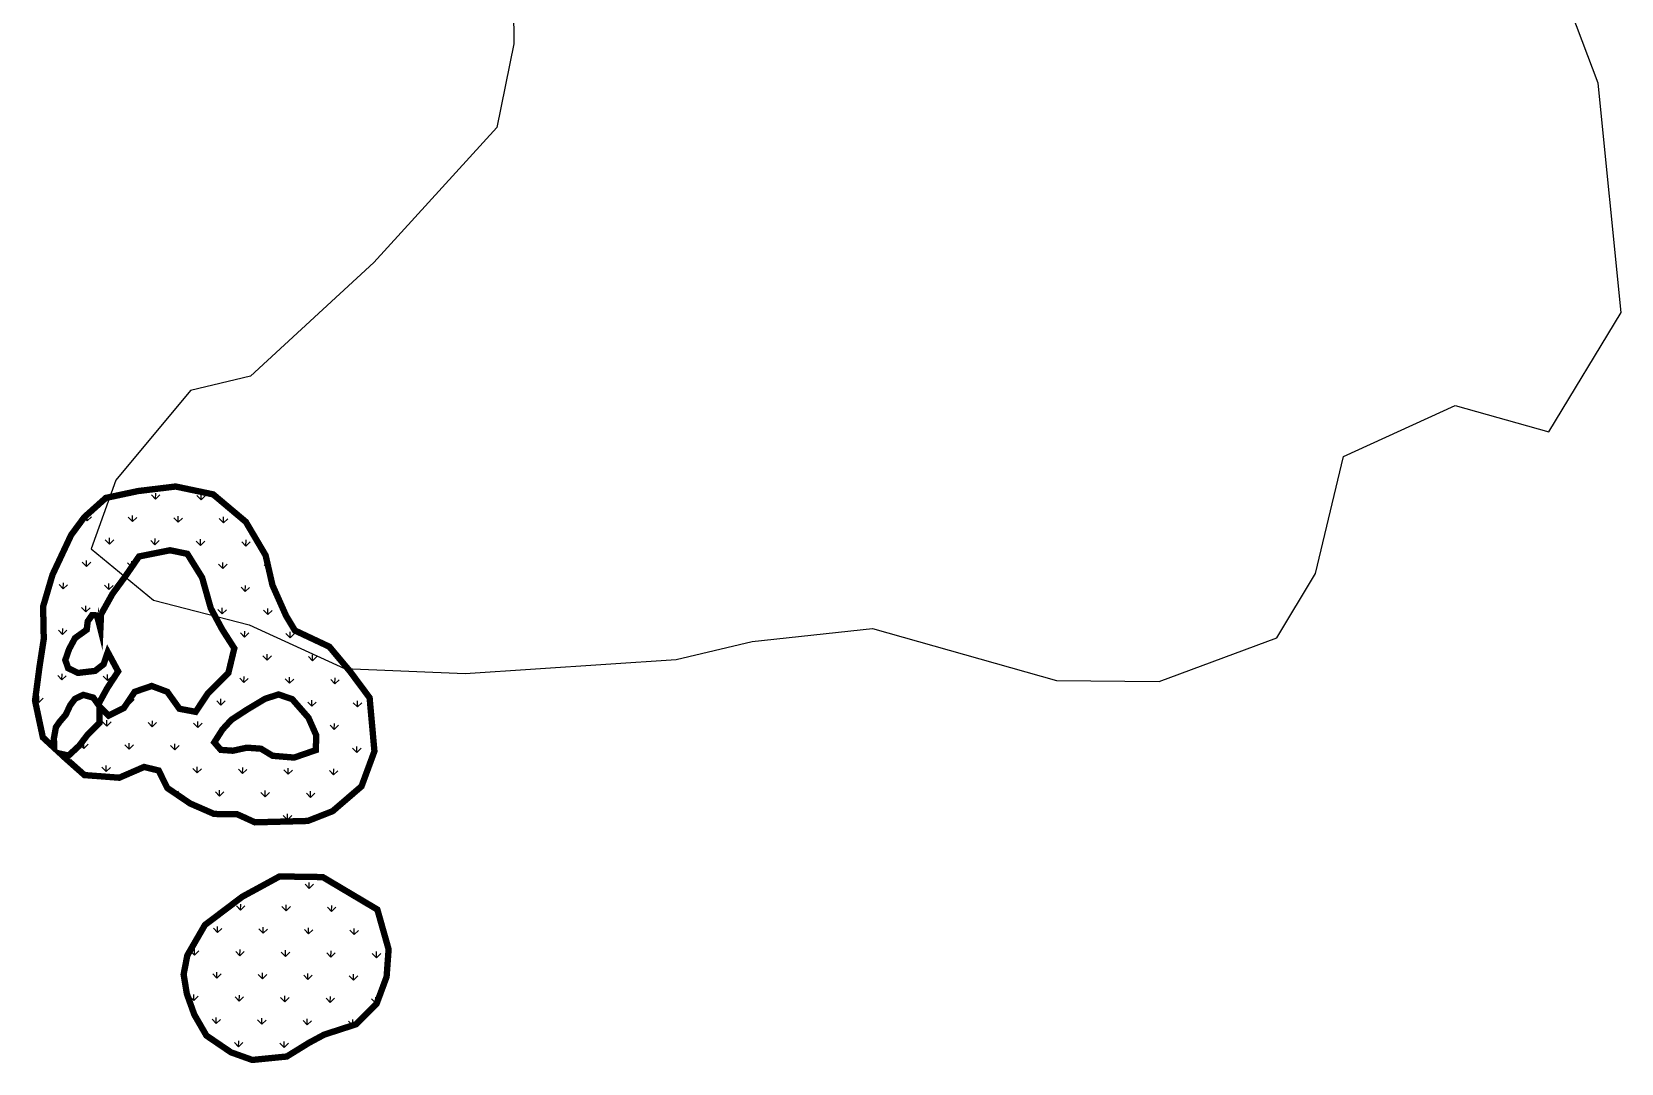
# Model space of a CAD drawing. Header units: metres. Extents: x 8244 to 287678, y 7853 to 2132060.
# Drawn here: x 267078 to 268333, y 2116671 to 2117485 of the extents above; entities that cross this region are included whole.
import ezdxf

# ---------------------------------------------------------------- set-up
doc = ezdxf.new("R2010")
doc.units = ezdxf.units.M
doc.layers.add('DISTRICT BOUNDRY', color=86, linetype='Continuous')
doc.layers.add('MANGROOVE BUFFER ZONE', color=120, linetype='Continuous')

msp = doc.modelspace()

# ---------------------------------------------------------------- hatches: boundary and pattern name
at = {"layer": 'MANGROOVE BUFFER ZONE'}
h = msp.add_hatch(dxfattribs=at)
h.set_pattern_fill('GRASS', color=256, angle=-0.8376017)
h.paths.add_polyline_path([(267163, 2117070.6), (267187.4, 2117075.5), (267201.1, 2117072.7), (267212.8, 2117053.9), (267219.6, 2117029.8), (267228.7, 2117012.9), (267238.2, 2116998.1), (267233.5, 2116978.6), (267217.3, 2116962.5), (267207.7, 2116948), (267194.9, 2116950.4), (267185.3, 2116963.8), (267173, 2116968.4), (267159.6, 2116963.8), (267151, 2116951), (267138.9, 2116945), (267131.7, 2116952.4), (267131.7, 2116939.1), (267122.6, 2116930.2), (267115.8, 2116921.3), (267107.4, 2116913.5), (267101.1, 2116914.9), (267105.1, 2116911.2), (267119.9, 2116898.1), (267147.4, 2116896), (267167, 2116904.5), (267178.5, 2116901.7), (267185.3, 2116887.9), (267203.3, 2116875.7), (267222.3, 2116867.4), (267240.4, 2116867.2), (267254.5, 2116860.8), (267296.2, 2116861.9), (267315.8, 2116869.6), (267338.6, 2116889.2), (267348.8, 2116916.9), (267345, 2116959.1), (267329.3, 2116980.2), (267313.2, 2116999.4), (267286, 2117012.2), (267279, 2117023.9), (267268.3, 2117048), (267262.9, 2117071.5), (267247.3, 2117097.9), (267221.5, 2117119.6), (267191.9, 2117125.8), (267162.2, 2117122.2), (267136.8, 2117116.8), (267119.8, 2117101.6), (267109.4, 2117087.5), (267094.7, 2117056.2), (267087.3, 2117031.1), (267087.8, 2117005.4), (267084.4, 2116983.3), (267080.9, 2116956.8), (267087.1, 2116927.8), (267096.1, 2116919.5), (267095.8, 2116927.1), (267097.4, 2116935.9), (267100.4, 2116940.2), (267105.2, 2116945.8), (267108.7, 2116953.3), (267112.5, 2116958.3), (267119, 2116961.4), (267126.9, 2116959.2), (267130.8, 2116953.8), (267137.9, 2116966.7), (267146.5, 2116979.9), (267138.3, 2116995.1), (267135, 2116985.5), (267128.3, 2116980.3), (267114.7, 2116978.7), (267107, 2116982.5), (267104.8, 2116988.9), (267107.8, 2116997.5), (267112.5, 2117006.2), (267121.7, 2117012.8), (267122.5, 2117019.4), (267125.9, 2117024.3), (267129.8, 2117024.1), (267132.5, 2117013.4), (267133, 2117024.9), (267142.1, 2117041.2), (267152.1, 2117054.8)])
h.paths.add_polyline_path([(267235.9, 2116941.7), (267248, 2116949.6), (267262.5, 2116958.3), (267273.1, 2116961.7), (267283.9, 2116958), (267296.7, 2116943.4), (267302.9, 2116929.4), (267302.5, 2116917.8), (267285.4, 2116911.9), (267268.5, 2116913.3), (267259.2, 2116918.9), (267248.1, 2116919.7), (267237, 2116917.3), (267227.5, 2116918), (267222.4, 2116923.9), (267228.9, 2116934.1)], flags=16)
h = msp.add_hatch(dxfattribs=at)
h.set_pattern_fill('GRASS', color=256, angle=-0.8376017)
h.paths.add_polyline_path([(267308, 2116817.6), (267273.9, 2116818.1), (267244.5, 2116802.1), (267215, 2116779.8), (267201.1, 2116755.8), (267198.2, 2116740.8), (267200.7, 2116725.6), (267206.6, 2116709.1), (267216.2, 2116692.5), (267235.6, 2116679.3), (267252.4, 2116673.3), (267279.6, 2116676), (267305.8, 2116692.2), (267334.2, 2116701.4), (267350.5, 2116717.6), (267358.4, 2116738.9), (267360, 2116760.6), (267351.1, 2116792)])
h.paths.add_polyline_path([(267281.1, 2116742.5), (267280.4, 2116741.9), (267293.3, 2116741.5)], flags=16)

# ---------------------------------------------------------------- linework, layer by layer
at = {"layer": 'DISTRICT BOUNDRY'}
msp.add_polyline3d([(267457.4, 2117616.9, 0), (267458.8, 2117475.2, 0), (267445.4, 2117409, 0), (267348.3, 2117302.5, 0), (267251, 2117212.9, 0), (267203.5, 2117201.5, 0), (267144.6, 2117130.8, 0), (267125.1, 2117076.6, 0), (267174.5, 2117036, 0), (267249.8, 2117016.7, 0), (267325.2, 2116982.3, 0), (267420.4, 2116978.2, 0), (267587, 2116989.3, 0), (267647, 2117003.4, 0), (267742, 2117013.8, 0), (267887.1, 2116972.6, 0), (267968.2, 2116971.9, 0), (268061, 2117006.3, 0), (268091.5, 2117057.1, 0), (268113.7, 2117149.5, 0), (268201.9, 2117189.8, 0), (268275.7, 2117169, 0), (268332.9, 2117263.2, 0), (268314.7, 2117444.2, 0), (268276.7, 2117544.5, 0)], dxfattribs=at)
at = {"layer": 'MANGROOVE BUFFER ZONE', "const_width": 5, "flags": 128}
for points in [[(267163, 2117070.6), (267187.4, 2117075.5), (267201.1, 2117072.7), (267212.8, 2117053.9), (267219.6, 2117029.8), (267228.7, 2117012.9), (267238.2, 2116998.1), (267233.5, 2116978.6), (267217.3, 2116962.5), (267207.7, 2116948), (267194.9, 2116950.4), (267185.3, 2116963.8), (267173, 2116968.4), (267159.6, 2116963.8), (267151, 2116951), (267138.9, 2116945), (267131.7, 2116952.4), (267131.7, 2116939.1), (267122.6, 2116930.2), (267115.8, 2116921.3), (267107.4, 2116913.5), (267101.1, 2116914.9), (267105.1, 2116911.2), (267119.9, 2116898.1), (267147.4, 2116896), (267167, 2116904.5), (267178.5, 2116901.7), (267185.3, 2116887.9), (267203.3, 2116875.7), (267222.3, 2116867.4), (267240.4, 2116867.2), (267254.5, 2116860.8), (267296.2, 2116861.9), (267315.8, 2116869.6), (267338.6, 2116889.2), (267348.8, 2116916.9), (267345, 2116959.1), (267329.3, 2116980.2), (267313.2, 2116999.4), (267286, 2117012.2), (267279, 2117023.9), (267268.3, 2117048), (267262.9, 2117071.5), (267247.3, 2117097.9), (267221.5, 2117119.6), (267191.9, 2117125.8), (267162.2, 2117122.2), (267136.8, 2117116.8), (267119.8, 2117101.6), (267109.4, 2117087.5), (267094.7, 2117056.2), (267087.3, 2117031.1), (267087.8, 2117005.4), (267084.4, 2116983.3), (267080.9, 2116956.8), (267087.1, 2116927.8), (267096.1, 2116919.5), (267095.8, 2116927.1), (267097.4, 2116935.9), (267100.4, 2116940.2), (267105.2, 2116945.8), (267108.7, 2116953.3), (267112.5, 2116958.3), (267119, 2116961.4), (267126.9, 2116959.2), (267130.8, 2116953.8), (267137.9, 2116966.7), (267146.5, 2116979.9), (267138.3, 2116995.1), (267135, 2116985.5), (267128.3, 2116980.3), (267114.7, 2116978.7), (267107, 2116982.5), (267104.8, 2116988.9), (267107.8, 2116997.5), (267112.5, 2117006.2), (267121.7, 2117012.8), (267122.5, 2117019.4), (267125.9, 2117024.3), (267129.8, 2117024.1), (267132.5, 2117013.4), (267133, 2117024.9), (267142.1, 2117041.2), (267152.1, 2117054.8)], [(267235.9, 2116941.7), (267248, 2116949.6), (267262.5, 2116958.3), (267273.1, 2116961.7), (267283.9, 2116958), (267296.7, 2116943.4), (267302.9, 2116929.4), (267302.5, 2116917.8), (267285.4, 2116911.9), (267268.5, 2116913.3), (267259.2, 2116918.9), (267248.1, 2116919.7), (267237, 2116917.3), (267227.5, 2116918), (267222.4, 2116923.9), (267228.9, 2116934.1)], [(267201.1, 2116755.8), (267215, 2116779.8), (267244.5, 2116802.1), (267273.9, 2116818.1), (267308, 2116817.6), (267351.1, 2116792), (267360, 2116760.6), (267358.4, 2116738.9), (267350.5, 2116717.6), (267334.2, 2116701.4), (267309.2, 2116693.3), (267297.1, 2116686.8), (267279.6, 2116676), (267252.4, 2116673.3), (267235.6, 2116679.3), (267216.2, 2116692.5), (267206.6, 2116709.1), (267200.7, 2116725.6), (267198.2, 2116740.8)]]:
    msp.add_lwpolyline(points, close=True, dxfattribs=at)

doc.saveas('drawing.dxf')
